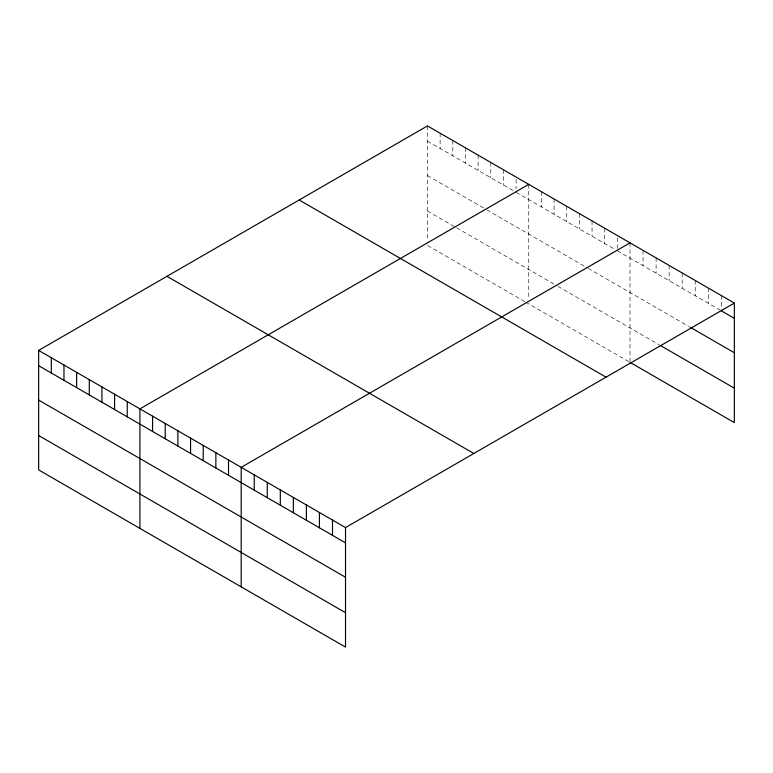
<?xml version="1.0" encoding="UTF-8"?>
<svg xmlns="http://www.w3.org/2000/svg" width="773" height="773" viewBox="0 0 773 773"><rect width="100%" height="100%" fill="white"/><g stroke="black" fill="none" stroke-linecap="round" stroke-linejoin="round"><path stroke-width="0.58" stroke-dasharray="3.87 2.9" d="M427.479 141.188L514.142 191.221M516.093 192.342L614.438 249.128M617.356 250.81L720.301 310.244M427.479 175.587L485.908 209.319M486.884 209.879L587.171 267.777M588.147 268.347L689.207 326.689M427.479 211.029L455.722 227.33M456.698 227.89L554.067 284.106M557.961 286.358L659.108 344.758M524.857 301.644L427.479 245.428L427.479 241.988M525.824 302.204L629.038 361.793M721.306 295.557L721.306 309.654M708.271 288.02L708.271 303.296M695.227 280.493L695.227 295.769M682.182 272.966L682.182 288.232M669.138 265.439L669.138 280.705M656.103 257.902L656.103 273.178M643.059 250.375L643.059 265.651M630.014 242.848L630.014 361.213M617.356 237.891L617.356 248.462M604.699 228.228L604.699 243.505M592.041 220.923L592.041 236.19M579.383 213.609L579.383 228.885M566.725 206.304L566.725 221.58M554.067 198.999L554.067 214.266M541.409 191.685L541.409 206.961M528.751 184.38L528.751 299.306M516.093 179.423L516.093 188.825M503.436 169.76L503.436 185.037M490.778 162.456L490.778 177.732M478.12 155.151L478.12 170.418M465.462 147.836L465.462 163.113M452.794 140.531L452.794 155.808M440.137 133.227L440.137 148.493M427.479 125.912L427.479 240.838"/><path stroke-width="1.16" d="M38.65 350.401L345.521 527.572L345.521 647.088L38.65 469.916L38.65 350.401L427.479 125.912L734.35 303.084L734.35 422.599L630.014 362.353M528.751 184.38L139.913 408.869L139.913 528.384M630.014 242.848L241.186 467.336L241.186 586.852M345.521 527.572L734.35 303.084M721.306 310.823L734.35 318.36M690.212 327.269L734.35 352.759M660.113 345.338L734.35 388.191M299.17 199.994L606.032 377.166M166.968 276.328L473.83 453.49M38.65 365.677L345.521 542.849M38.65 400.076L345.521 577.247M38.65 435.518L345.521 612.689M332.477 520.045L332.477 535.312M319.433 512.518L319.433 527.785M306.388 504.982L306.388 520.258M293.354 497.454L293.354 512.731M280.309 489.927L280.309 505.194M267.265 482.4L267.265 497.667M254.22 474.864L254.22 490.14M228.528 460.032L228.528 475.298M215.87 452.717L215.87 467.994M203.212 445.412L203.212 460.689M190.554 438.107L190.554 453.374M177.887 430.793L177.887 446.069M165.229 423.488L165.229 438.755M152.571 416.183L152.571 431.45M127.255 401.564L127.255 416.831M114.597 394.259L114.597 409.526M101.939 386.944L101.939 402.221M89.282 379.64L89.282 394.906M76.624 372.335L76.624 387.602M63.966 365.02L63.966 380.297M51.308 357.715L51.308 372.982"/></g></svg>
